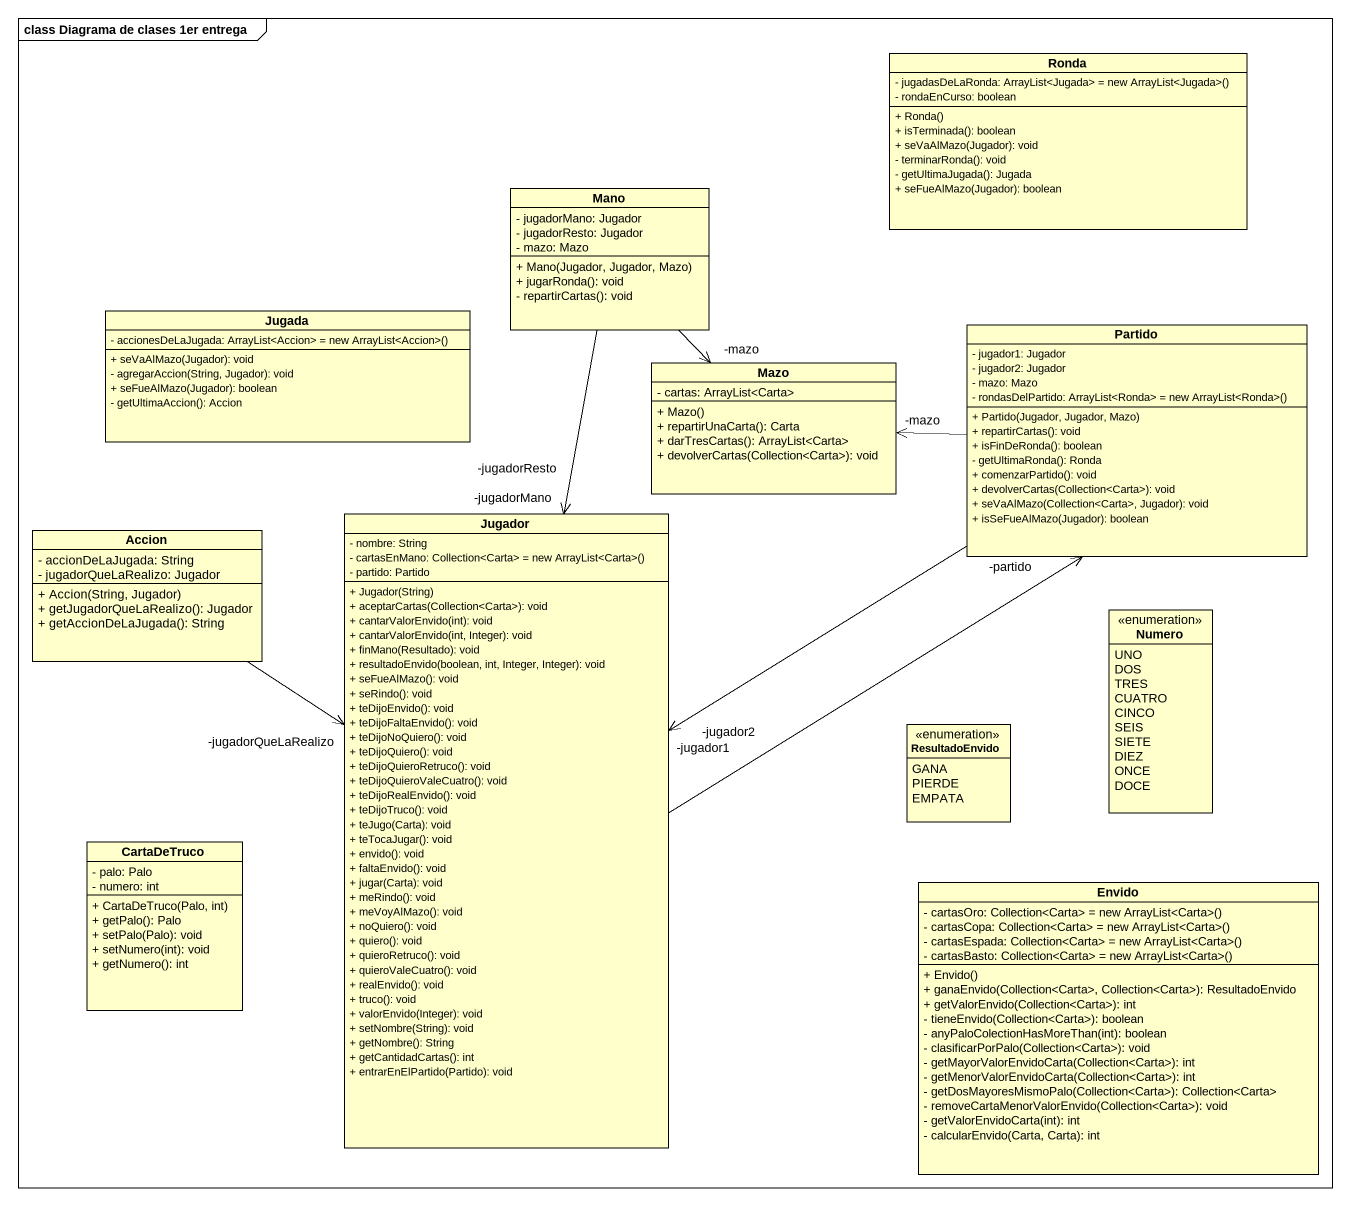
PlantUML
@startuml
mainframe class Diagrama de clases 1er entrega
hide circle
hide empty members
skinparam classAttributeIconSize 0
class Ronda {
  {field} - jugadasDeLaRonda: ArrayList<Jugada> = new ArrayList<Jugada>()
  - rondaEnCurso: boolean
  + Ronda()
  + isTerminada(): boolean
  + seVaAlMazo(Jugador): void
  - terminarRonda(): void
  - getUltimaJugada(): Jugada
  + seFueAlMazo(Jugador): boolean
}
class Mano {
  - jugadorMano: Jugador
  - jugadorResto: Jugador
  - mazo: Mazo
  + Mano(Jugador, Jugador, Mazo)
  + jugarRonda(): void
  - repartirCartas(): void
}
class Jugada {
  {field} - accionesDeLaJugada: ArrayList<Accion> = new ArrayList<Accion>()
  + seVaAlMazo(Jugador): void
  - agregarAccion(String, Jugador): void
  + seFueAlMazo(Jugador): boolean
  - getUltimaAccion(): Accion
}
class Mazo {
  - cartas: ArrayList<Carta>
  + Mazo()
  + repartirUnaCarta(): Carta
  + darTresCartas(): ArrayList<Carta>
  + devolverCartas(Collection<Carta>): void
}
class Partido {
  - jugador1: Jugador
  - jugador2: Jugador
  - mazo: Mazo
  {field} - rondasDelPartido: ArrayList<Ronda> = new ArrayList<Ronda>()
  + Partido(Jugador, Jugador, Mazo)
  + repartirCartas(): void
  + isFinDeRonda(): boolean
  - getUltimaRonda(): Ronda
  + comenzarPartido(): void
  + devolverCartas(Collection<Carta>): void
  + seVaAlMazo(Collection<Carta>, Jugador): void
  + isSeFueAlMazo(Jugador): boolean
}
class Jugador {
  - nombre: String
  {field} - cartasEnMano: Collection<Carta> = new ArrayList<Carta>()
  - partido: Partido
  + Jugador(String)
  + aceptarCartas(Collection<Carta>): void
  + cantarValorEnvido(int): void
  + cantarValorEnvido(int, Integer): void
  + finMano(Resultado): void
  + resultadoEnvido(boolean, int, Integer, Integer): void
  + seFueAlMazo(): void
  + seRindo(): void
  + teDijoEnvido(): void
  + teDijoFaltaEnvido(): void
  + teDijoNoQuiero(): void
  + teDijoQuiero(): void
  + teDijoQuieroRetruco(): void
  + teDijoQuieroValeCuatro(): void
  + teDijoRealEnvido(): void
  + teDijoTruco(): void
  + teJugo(Carta): void
  + teTocaJugar(): void
  + envido(): void
  + faltaEnvido(): void
  + jugar(Carta): void
  + meRindo(): void
  + meVoyAlMazo(): void
  + noQuiero(): void
  + quiero(): void
  + quieroRetruco(): void
  + quieroValeCuatro(): void
  + realEnvido(): void
  + truco(): void
  + valorEnvido(Integer): void
  + setNombre(String): void
  + getNombre(): String
  + getCantidadCartas(): int
  + entrarEnElPartido(Partido): void
}
class Accion {
  - accionDeLaJugada: String
  - jugadorQueLaRealizo: Jugador
  + Accion(String, Jugador)
  + getJugadorQueLaRealizo(): Jugador
  + getAccionDeLaJugada(): String
}
enum Numero {
  UNO
  DOS
  TRES
  CUATRO
  CINCO
  SEIS
  SIETE
  DIEZ
  ONCE
  DOCE
}
enum ResultadoEnvido {
  GANA
  PIERDE
  EMPATA
}
class CartaDeTruco {
  - palo: Palo
  - numero: int
  + CartaDeTruco(Palo, int)
  + getPalo(): Palo
  + setPalo(Palo): void
  + setNumero(int): void
  + getNumero(): int
}
class Envido {
  {field} - cartasOro: Collection<Carta> = new ArrayList<Carta>()
  {field} - cartasCopa: Collection<Carta> = new ArrayList<Carta>()
  {field} - cartasEspada: Collection<Carta> = new ArrayList<Carta>()
  {field} - cartasBasto: Collection<Carta> = new ArrayList<Carta>()
  + Envido()
  + ganaEnvido(Collection<Carta>, Collection<Carta>): ResultadoEnvido
  + getValorEnvido(Collection<Carta>): int
  - tieneEnvido(Collection<Carta>): boolean
  - anyPaloColectionHasMoreThan(int): boolean
  - clasificarPorPalo(Collection<Carta>): void
  - getMayorValorEnvidoCarta(Collection<Carta>): int
  - getMenorValorEnvidoCarta(Collection<Carta>): int
  - getDosMayoresMismoPalo(Collection<Carta>): Collection<Carta>
  - removeCartaMenorValorEnvido(Collection<Carta>): void
  - getValorEnvidoCarta(int): int
  - calcularEnvido(Carta, Carta): int
}
Mano --> "-mazo" Mazo
Mano --> "-jugadorMano" Jugador
Mano --> "-jugadorResto" Jugador
Partido -left-> "-mazo" Mazo
Partido --> "-jugador1" Jugador
Partido --> "-jugador2" Jugador
Jugador -up-> "-partido" Partido
Accion --> "-jugadorQueLaRealizo" Jugador
@enduml
